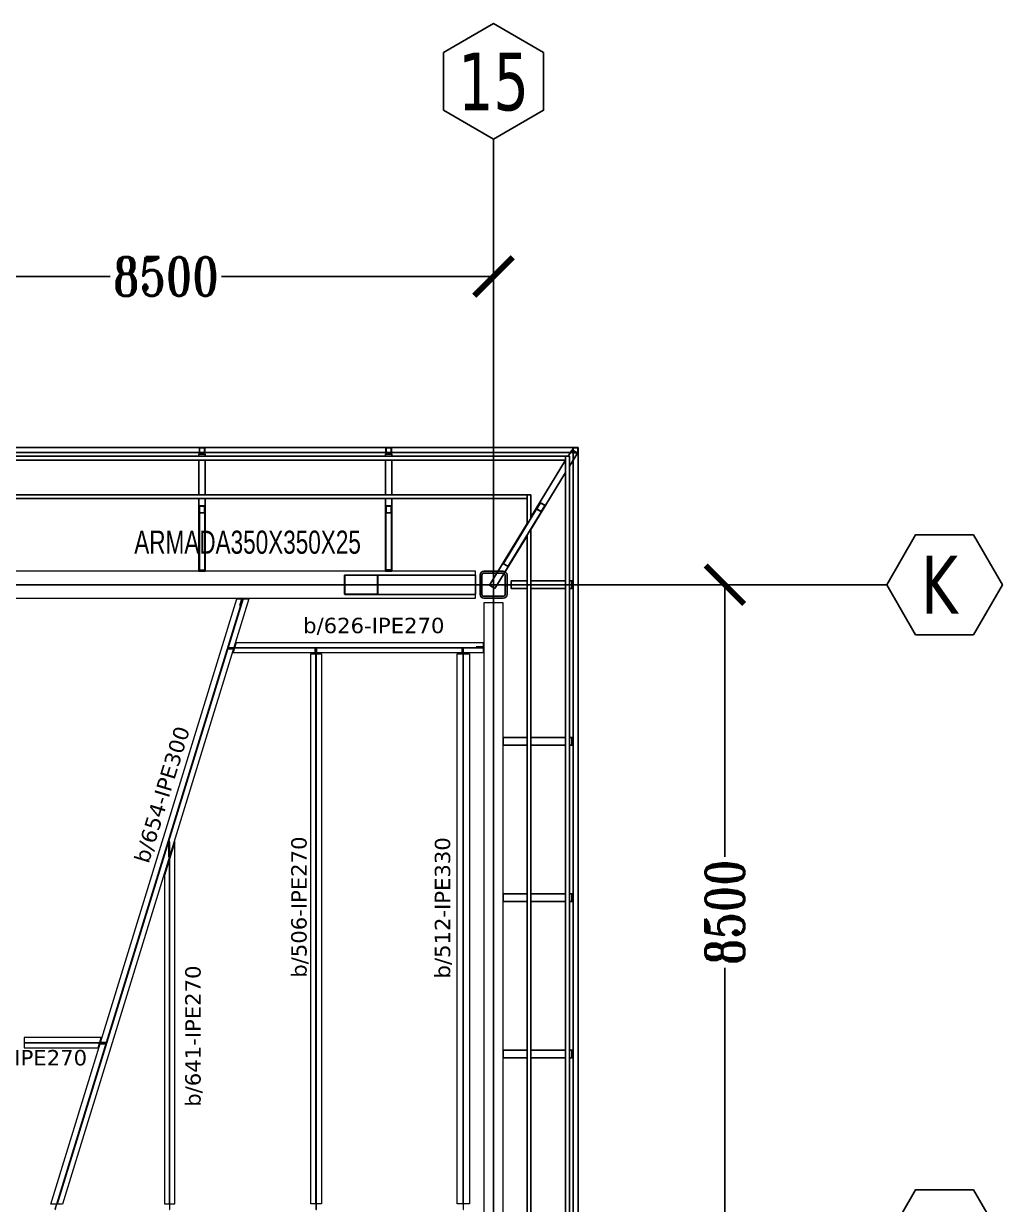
# Model space of a CAD drawing. Header units: millimetres. Extents: x -1874 to 79322, y -21218 to 33736.
# Drawn here: x 66630 to 79322, y 17460 to 32781 of the extents above; entities that cross this region are included whole.
import ezdxf
from ezdxf.enums import TextEntityAlignment as Align

# ---------------------------------------------------------------- set-up
doc = ezdxf.new("R2010")
doc.units = ezdxf.units.MM
doc.header["$LTSCALE"] = 0.9
for name, color, linetype, lineweight in [('0-1', 7, 'Continuous', 5), ('A_ALMA', 8, 'Continuous', 5), ('E_COLUMNAS-1', 254, 'Continuous', 25), ('E_COLUMNAS-2', 1, 'Continuous', 9), ('E_COLUMNAS-3', 1, 'Continuous', 35), ('E_COLUMNAS-4', 1, 'Continuous', 25), ('E_TEXTO', 3, 'Continuous', 9), ('E_VIGAS', 8, 'Continuous', 9), ('E_VIGAS-1', 5, 'Continuous', 25), ('E_VIGAS-2', 10, 'Continuous', 25), ('E_VIGAS-3', 5, 'Continuous', 25), ('HCB-VIGAS', 4, 'Continuous', 15), ('S-COLS-HDLN-1', 52, 'Continuous', 9), ('VIGAS_HCB', 4, 'Continuous', 15)]:
    doc.layers.add(name, color=color, linetype=linetype, lineweight=lineweight)
for name, color, linetype in [('COTAS', 8, 'Continuous'), ('HCB-EJES', 1, 'Continuous'), ('HCB-ROTULOS', 2, 'Continuous')]:
    doc.layers.add(name, color=color, linetype=linetype)
doc.styles.add('Arial Narrow', font='', dxfattribs={"width": 0.85, "height": 0.3})
doc.styles.add('ROMANT', font='romant.shx', dxfattribs={"width": 0.8})
doc.styles.add('VERDANA', font='verdana.ttf')
doc.styles.get('Arial Narrow').set_extended_font_data('Arial Narrow')
doc.dimstyles.new('1.125', dxfattribs={"dimscale": 0, "dimtxt": 500, "dimasz": 500, "dimexe": 4, "dimexo": 4, "dimgap": 15, "dimtad": 0, "dimdec": 0, "dimzin": 4, "dimdsep": 46, "dimtxsty": 'ROMANT', "dimblk": 'ARCHTICK', "dimcen": -10, "dimclrd": 256, "dimclrt": 3, "dimadec": 0, "dimazin": 0, "dimtfac": 1, "dimtdec": 0, "dimtix": 1, "dimtmove": 0, "dimatfit": 0, "dimldrblk": 'OBLIQUE', "dimfxl": 0.05, "dimtolj": 1, "dimtzin": 0, "dimarcsym": 0})
pattern_1 = [(45, (0, 0), (-0.3768879, 0.3768879), []), (45, (0, 0.571), (-0.3768879, 0.3768879), [])]

# ---------------------------------------------------------------- blocks, each defined once
blk = doc.blocks.new('EST_SFM_VIGA-METALICA-SECCION-C - EST_SFM_VIGA-METALICA-UPN160-1604346-_50_00m_N_E_-NIVEL-13 DOC')
at = {"layer": 'E_VIGAS-1'}
for p, q in [((30.11, 0.018), (-30.277, 0.018)), ((32.53, 0.018), (30.168, 0.018)), ((34.953, 0.018), (32.588, 0.018)), ((35.017, 0.018), (35.011, 0.018)), ((35.017, 0.018), (35.017, -0.047)), ((-30.272, -0.047), (30.104, -0.047)), ((30.105, -0.047), (30.172, -0.047)), ((30.173, -0.047), (32.524, -0.047)), ((32.525, -0.047), (32.592, -0.047)), ((32.593, -0.047), (34.947, -0.047)), ((34.949, -0.047), (35.015, -0.047))]:
    blk.add_line(p, q, dxfattribs=at)
blk = doc.blocks.new('EST_SFM_VIGA-METALICA-SECCION-C - EST_SFM_VIGA-METALICA-UPN100-1529792-_50_00m_N_E_-NIVEL-13 DOC')
at = {"layer": 'E_VIGAS-2'}
for p, q in [((-13.568, -0.018), (-13.568, 0.032)), ((-13.263, 0.032), (-13.567, 0.032)), ((13.831, 0.032), (-13.129, 0.032)), ((-13.568, -0.018), (-13.181, -0.018)), ((-13.047, -0.018), (13.749, -0.018))]:
    blk.add_line(p, q, dxfattribs=at)
blk = doc.blocks.new('EST_SFM_VIGA-METALICA-SECCION-C - EST_SFM_VIGA-METALICA-UPN100-1530878-_50_00m_N_E_-NIVEL-13 DOC')
at = {"layer": 'E_VIGAS-2'}
for p, q in [((-14.294, -0.032), (-14.294, 0.018)), ((14.54, 0.018), (-14.294, 0.018)), ((-14.294, -0.032), (14.54, -0.032))]:
    blk.add_line(p, q, dxfattribs=at)
blk = doc.blocks.new('EST_SFM_VIGA-METALICA-SECCION-C - EST_SFM_VIGA-METALICA-UPN160-1529890-_50_00m_N_E_-NIVEL-13 DOC')
at = {"layer": 'E_VIGAS-1'}
for p, q in [((14.442, 0.018), (-14.49, 0.018)), ((-14.49, -0.047), (-14.49, 0.016)), ((-14.49, -0.047), (-14.487, -0.047)), ((-14.485, -0.047), (14.437, -0.047))]:
    blk.add_line(p, q, dxfattribs=at)
blk = doc.blocks.new('EST_SFM_VIGA-METALICA-SECCION-C - EST_SFM_VIGA-METALICA-UPN100-1526554-_50_00m_N_E_-NIVEL-13 DOC')
at = {"layer": 'E_VIGAS-2'}
for p, q in [((34.942, 0.018), (-34.929, 0.018)), ((34.942, 0.018), (34.942, -0.032)), ((-34.929, -0.032), (34.942, -0.032))]:
    blk.add_line(p, q, dxfattribs=at)
blk = doc.blocks.new('EST_SFM_VIGA-METALICA-SECCION-C - EST_SFM_VIGA-METALICA-UPN100-1526616-_50_00m_N_E_-NIVEL-13 DOC')
at = {"layer": 'E_VIGAS-2'}
for p, q in [((34.044, 0.032), (-34.827, 0.032)), ((34.044, 0.032), (34.044, -0.018)), ((-34.827, -0.018), (34.044, -0.018))]:
    blk.add_line(p, q, dxfattribs=at)
blk = doc.blocks.new('EST_SCM_COLUMNA-METALICA-SECCION-CUADRADA - EST_SCM_COLUMNA-TUBULAR-CUADRADA_PTEØ_70x70 e_3mm-V2-_50_00m_N_E_-NIVEL-13 DOC')
at = {"layer": 'E_COLUMNAS-1'}
for p, q in [((-0.035, -0.029), (-0.035, 0.029)), ((-0.032, 0.029), (-0.032, -0.029)), ((-0.029, 0.035), (0.029, 0.035)), ((0.029, 0.032), (-0.029, 0.032)), ((0.032, -0.029), (0.032, 0.029)), ((0.035, 0.029), (0.035, -0.029)), ((-0.029, -0.032), (0.029, -0.032)), ((0.029, -0.035), (-0.029, -0.035))]:
    blk.add_line(p, q, dxfattribs=at)
for centre, radius, start, end in [((-0.029, 0.029), 0.006, 90, 180), ((-0.029, 0.029), 0.003, 90, 180), ((0.029, 0.029), 0.006, 0, 90), ((0.029, 0.029), 0.003, 0, 90), ((-0.029, -0.029), 0.006, 180, 270), ((-0.029, -0.029), 0.003, 180, 270), ((0.029, -0.029), 0.003, 270, 360), ((0.029, -0.029), 0.006, 270, 0)]:
    blk.add_arc(centre, radius, start, end, dxfattribs=at)
blk = doc.blocks.new('EST_SCM_COLUMNA-METALICA-SECCION-CUADRADA - EST_SCM_COLUMNA-TUBULAR-CUADRADA_PTEØ_70x70 e_3mm-V8-_50_00m_N_E_-NIVEL-13 DOC')
at = {"layer": 'E_COLUMNAS-2'}
h = blk.add_hatch(dxfattribs=at)
h.set_pattern_fill('FP_4', color=256, style=0, pattern_type=2)
h.set_pattern_definition([(315, (-7.522, 167.908), (0.15909903, 0.15909903), [])])
h.paths.add_polyline_path([(-0.029, 0.035), (-0.033, 0.033), (-0.035, 0.029), (-0.031, 0.031)])
h.paths.add_polyline_path([(0.029, 0.035), (0.031, 0.031), (0.035, 0.029), (0.033, 0.033)])
h.paths.add_polyline_path([(-0.029, 0.035), (-0.029, 0.032), (0.029, 0.032), (0.029, 0.035)])
h.paths.add_polyline_path([(-0.035, -0.029), (-0.033, -0.033), (-0.029, -0.035), (-0.031, -0.031)])
h.paths.add_polyline_path([(-0.032, 0.029), (-0.035, 0.029), (-0.035, -0.029), (-0.032, -0.029)])
h.paths.add_polyline_path([(0.035, -0.029), (0.031, -0.031), (0.029, -0.035), (0.033, -0.033)])
h.paths.add_polyline_path([(0.032, 0.029), (0.032, -0.029), (0.035, -0.029), (0.035, 0.029)])
h.paths.add_polyline_path([(-0.029, -0.032), (-0.029, -0.035), (0.029, -0.035), (0.029, -0.032)])
at = {"layer": 'E_COLUMNAS-1'}
for p, q in [((-0.035, -0.029), (-0.035, 0.029)), ((-0.032, 0.029), (-0.032, -0.029)), ((-0.029, 0.035), (0.029, 0.035)), ((0.029, 0.032), (-0.029, 0.032)), ((0.032, -0.029), (0.032, 0.029)), ((0.035, 0.029), (0.035, -0.029)), ((-0.029, -0.032), (0.029, -0.032)), ((0.029, -0.035), (-0.029, -0.035))]:
    blk.add_line(p, q, dxfattribs=at)
for centre, radius, start, end in [((-0.029, 0.029), 0.006, 90, 180), ((-0.029, 0.029), 0.006, 90, 170), ((-0.029, 0.029), 0.003, 90, 180), ((-0.029, 0.029), 0.003, 90, 150), ((0.029, 0.029), 0.006, 0, 90), ((0.029, 0.029), 0.006, 10, 90), ((0.029, 0.029), 0.003, 0, 90), ((0.029, 0.029), 0.003, 30, 90), ((-0.029, -0.029), 0.006, 180, 270), ((-0.029, -0.029), 0.003, 180, 270), ((0.029, -0.029), 0.003, 270, 360), ((0.029, -0.029), 0.006, 270, 0)]:
    blk.add_arc(centre, radius, start, end, dxfattribs=at)
blk = doc.blocks.new('EST_SCM_COLUMNA-METALICA-SECCION-CUADRADA - EST_SCM_COLUMNA-TUBULAR-CUADRADA_PTEØ_70x70 e_3mm-V9-_50_00m_N_E_-NIVEL-13 DOC')
at = {"layer": 'E_COLUMNAS-1'}
for p, q in [((-0.035, -0.029), (-0.035, 0.029)), ((-0.032, 0.029), (-0.032, -0.029)), ((-0.029, 0.035), (0.029, 0.035)), ((0.029, 0.032), (-0.029, 0.032)), ((0.032, -0.029), (0.032, 0.029)), ((0.035, 0.029), (0.035, -0.029)), ((-0.029, -0.032), (0.029, -0.032)), ((0.029, -0.035), (-0.029, -0.035))]:
    blk.add_line(p, q, dxfattribs=at)
for centre, radius, start, end in [((-0.029, 0.029), 0.006, 90, 180), ((-0.029, 0.029), 0.006, 90, 170), ((-0.029, 0.029), 0.003, 90, 180), ((-0.029, 0.029), 0.003, 90, 150), ((0.029, 0.029), 0.006, 0, 90), ((0.029, 0.029), 0.006, 10, 90), ((0.029, 0.029), 0.003, 0, 90), ((0.029, 0.029), 0.003, 30, 90), ((-0.029, -0.029), 0.006, 180, 270), ((-0.029, -0.029), 0.003, 180, 270), ((0.029, -0.029), 0.003, 270, 360), ((0.029, -0.029), 0.006, 270, 0)]:
    blk.add_arc(centre, radius, start, end, dxfattribs=at)
blk = doc.blocks.new('DCTIB_CNI_EST_MOD-1A-FAC_0001_rvt-1-_50_00m_N_E_-NIVEL-13 DOC')
at = {"layer": 'E_VIGAS'}
h = blk.add_hatch(dxfattribs=at)
h.set_pattern_fill('FP_2', color=256, style=0, pattern_type=2)
h.set_pattern_definition(pattern_1)
h.paths.add_polyline_path([(-9.974, 167.094), (-9.91, 167.094), (-9.91, 167.096), (-9.974, 167.096)])
h.paths.add_polyline_path([(-9.977, 167.098), (-9.976, 167.098), (-9.977, 167.18)])
h.paths.add_polyline_path([(-9.974, 167.182), (-9.91, 167.182), (-9.91, 167.184), (-9.974, 167.184)])
h = blk.add_hatch(dxfattribs=at)
h.set_pattern_fill('FP_2', color=256, style=0, pattern_type=2)
h.set_pattern_definition(pattern_1)
h.paths.add_polyline_path([(-5.547, 167.111), (-5.545, 167.113), (-5.6, 167.146), (-5.601, 167.145)])
h.paths.add_polyline_path([(-5.498, 167.191), (-5.497, 167.193), (-5.552, 167.226), (-5.553, 167.224), (-5.526, 167.208)])
at = {"layer": 'E_COLUMNAS-1'}
for centre, radius, start, end in [((-9.971, 167.879), 0.006, 190, 270), ((-9.971, 167.879), 0.006, 190, 270), ((-9.971, 167.879), 0.003, 210, 270), ((-9.971, 167.879), 0.003, 210, 270), ((-9.913, 167.879), 0.006, 270, 350), ((-9.913, 167.879), 0.006, 270, 350), ((-9.913, 167.879), 0.003, 270, 330), ((-9.913, 167.879), 0.003, 270, 330), ((-7.551, 167.879), 0.006, 190, 270), ((-7.551, 167.879), 0.006, 190, 270), ((-7.551, 167.879), 0.003, 210, 270), ((-7.551, 167.879), 0.003, 210, 270), ((-7.493, 167.879), 0.006, 270, 350), ((-7.493, 167.879), 0.006, 270, 350), ((-7.493, 167.879), 0.003, 270, 330), ((-7.493, 167.879), 0.003, 270, 330)]:
    blk.add_arc(centre, radius, start, end, dxfattribs=at)
at = {"layer": 'E_VIGAS-1'}
for p, q in [((-5.194, 167.83), (-5.143, 167.914)), ((-5.143, 167.914), (-5.134, 167.908)), ((-9.983, 167.859), (-9.955, 167.859)), ((-9.983, 167.858), (-9.983, 167.859)), ((-9.983, 167.858), (-9.901, 167.858)), ((-9.901, 167.858), (-9.983, 167.858)), ((-9.983, 167.83), (-9.983, 167.858)), ((-9.983, 167.33), (-9.983, 167.78)), ((-9.945, 167.876), (-9.945, 167.878)), ((-9.945, 167.864), (-9.945, 167.873)), ((-9.945, 167.859), (-9.945, 167.864)), ((-9.94, 167.878), (-9.94, 167.876)), ((-9.94, 167.873), (-9.94, 167.864)), ((-9.94, 167.864), (-9.94, 167.859)), ((-9.929, 167.859), (-9.901, 167.859)), ((-9.901, 167.859), (-9.901, 167.858)), ((-9.901, 167.83), (-9.901, 167.858)), ((-9.901, 167.33), (-9.901, 167.78)), ((-7.535, 167.859), (-7.563, 167.859)), ((-7.563, 167.859), (-7.535, 167.859)), ((-7.563, 167.858), (-7.563, 167.859)), ((-7.563, 167.858), (-7.481, 167.858)), ((-7.481, 167.858), (-7.563, 167.858)), ((-7.563, 167.83), (-7.563, 167.858)), ((-7.563, 167.33), (-7.563, 167.78)), ((-7.525, 167.876), (-7.525, 167.878)), ((-7.525, 167.864), (-7.525, 167.873)), ((-7.525, 167.859), (-7.525, 167.864)), ((-7.52, 167.878), (-7.52, 167.876)), ((-7.52, 167.873), (-7.52, 167.864)), ((-7.52, 167.864), (-7.52, 167.859)), ((-7.509, 167.859), (-7.481, 167.859)), ((-7.481, 167.859), (-7.509, 167.859)), ((-7.481, 167.859), (-7.481, 167.858)), ((-7.481, 167.83), (-7.481, 167.858)), ((-7.481, 167.33), (-7.481, 167.78)), ((-5.677, 167.038), (-5.227, 167.777)), ((-5.177, 167.701), (-5.073, 167.871)), ((-5.131, 167.906), (-5.081, 167.876)), ((-5.076, 167.873), (-5.073, 167.871)), ((-5.677, 166.88), (-5.227, 167.619)), ((-9.983, 166.337), (-9.983, 167.28)), ((-9.977, 167.18), (-9.977, 167.098)), ((-9.976, 167.18), (-9.976, 167.172)), ((-9.976, 167.098), (-9.976, 167.18)), ((-9.91, 167.184), (-9.974, 167.184)), ((-9.974, 167.182), (-9.91, 167.182)), ((-9.909, 167.172), (-9.909, 167.18)), ((-9.909, 167.18), (-9.909, 167.098)), ((-9.907, 167.098), (-9.907, 167.18)), ((-9.901, 166.337), (-9.901, 167.28)), ((-7.563, 166.337), (-7.563, 167.28)), ((-7.557, 167.18), (-7.557, 167.098)), ((-7.556, 167.18), (-7.556, 167.172)), ((-7.556, 167.098), (-7.556, 167.18)), ((-7.49, 167.184), (-7.554, 167.184)), ((-7.554, 167.182), (-7.49, 167.182)), ((-7.489, 167.172), (-7.489, 167.18)), ((-7.489, 167.18), (-7.489, 167.098)), ((-7.487, 167.098), (-7.487, 167.18)), ((-7.481, 166.337), (-7.481, 167.28)), ((-5.602, 167.15), (-6.034, 166.44)), ((-5.556, 167.224), (-5.602, 167.15)), ((-5.6, 167.149), (-5.602, 167.146)), ((-5.6, 167.149), (-5.555, 167.223)), ((-5.555, 167.223), (-5.56, 167.216)), ((-5.553, 167.224), (-5.498, 167.191)), ((-5.497, 167.193), (-5.552, 167.226)), ((-5.498, 167.188), (-5.543, 167.114)), ((-5.542, 167.113), (-5.497, 167.188)), ((-5.502, 167.181), (-5.498, 167.188)), ((-9.977, 167.098), (-9.977, 166.357)), ((-9.976, 167.098), (-9.976, 167.094)), ((-9.91, 167.096), (-9.974, 167.096)), ((-9.974, 167.094), (-9.91, 167.094)), ((-9.909, 167.094), (-9.909, 167.098)), ((-9.907, 166.357), (-9.907, 167.098)), ((-7.557, 167.098), (-7.557, 166.361)), ((-7.556, 167.098), (-7.556, 167.094)), ((-7.49, 167.096), (-7.554, 167.096)), ((-7.554, 167.094), (-7.49, 167.094)), ((-7.489, 167.094), (-7.489, 167.098)), ((-7.487, 166.361), (-7.487, 167.098)), ((-5.974, 166.404), (-5.542, 167.113)), ((-5.601, 167.145), (-5.547, 167.111)), ((-5.545, 167.113), (-5.6, 167.146)), ((-5.545, 167.111), (-5.543, 167.114)), ((-6.215, 166.155), (-5.727, 166.956)), ((-6.145, 166.112), (-5.727, 166.798)), ((-6.033, 166.435), (-5.979, 166.402)), ((-9.901, 166.337), (-9.983, 166.337)), ((-9.974, 166.353), (-9.91, 166.353)), ((-7.481, 166.337), (-7.563, 166.337)), ((-7.535, 166.337), (-7.563, 166.337)), ((-7.554, 166.357), (-7.49, 166.357)), ((-7.525, 166.337), (-7.519, 166.337)), ((-7.525, 166.337), (-7.525, 166.337)), ((-7.52, 166.337), (-7.52, 166.337)), ((-7.481, 166.337), (-7.509, 166.337)), ((-6.145, 166.112), (-6.215, 166.155)), ((-5.934, 166.112), (-5.934, 166.212)), ((-5.727, 166.212), (-5.934, 166.212)), ((-5.727, 166.112), (-5.934, 166.112)), ((-5.227, 166.212), (-5.677, 166.212)), ((-5.227, 166.112), (-5.677, 166.112)), ((-5.149, 166.212), (-5.177, 166.212)), ((-5.149, 166.112), (-5.177, 166.112)), ((-5.149, 166.212), (-5.149, 166.112)), ((-5.149, 166.112), (-5.149, 166.212)), ((-5.149, 166.212), (-5.148, 166.212)), ((-5.148, 166.112), (-5.149, 166.112)), ((-5.148, 166.212), (-5.148, 166.175)), ((-5.129, 166.212), (-5.148, 166.212)), ((-5.148, 166.165), (-5.143, 166.165)), ((-5.143, 166.165), (-5.148, 166.165)), ((-5.148, 166.165), (-5.143, 166.165)), ((-5.143, 166.16), (-5.148, 166.16)), ((-5.143, 166.16), (-5.148, 166.16)), ((-5.148, 166.16), (-5.143, 166.16)), ((-5.148, 166.15), (-5.148, 166.112)), ((-5.148, 166.112), (-5.129, 166.112)), ((-5.143, 166.165), (-5.129, 166.165)), ((-5.129, 166.16), (-5.143, 166.16)), ((-6.037, 164.082), (-6.037, 164.182)), ((-5.727, 164.182), (-6.037, 164.182)), ((-5.227, 164.182), (-5.677, 164.182)), ((-5.149, 164.182), (-5.177, 164.182)), ((-5.149, 164.182), (-5.149, 164.082)), ((-5.149, 164.082), (-5.149, 164.182)), ((-5.149, 164.182), (-5.148, 164.182)), ((-5.148, 164.182), (-5.148, 164.145)), ((-5.129, 164.182), (-5.148, 164.182)), ((-5.148, 164.135), (-5.143, 164.135)), ((-5.143, 164.135), (-5.148, 164.135)), ((-5.148, 164.135), (-5.143, 164.135)), ((-5.143, 164.13), (-5.148, 164.13)), ((-5.143, 164.13), (-5.148, 164.13)), ((-5.148, 164.13), (-5.143, 164.13)), ((-5.148, 164.12), (-5.148, 164.082)), ((-5.143, 164.135), (-5.129, 164.135)), ((-5.129, 164.13), (-5.143, 164.13)), ((-5.727, 164.082), (-6.037, 164.082)), ((-5.227, 164.082), (-5.677, 164.082)), ((-5.149, 164.082), (-5.177, 164.082)), ((-5.148, 164.082), (-5.149, 164.082)), ((-5.148, 164.082), (-5.129, 164.082)), ((-6.037, 162.052), (-6.037, 162.152)), ((-5.727, 162.152), (-6.037, 162.152)), ((-5.227, 162.152), (-5.677, 162.152)), ((-5.149, 162.152), (-5.177, 162.152)), ((-5.149, 162.152), (-5.149, 162.052)), ((-5.149, 162.052), (-5.149, 162.152)), ((-5.149, 162.152), (-5.148, 162.152)), ((-5.148, 162.152), (-5.148, 162.115)), ((-5.129, 162.152), (-5.148, 162.152)), ((-5.148, 162.105), (-5.143, 162.105)), ((-5.143, 162.105), (-5.148, 162.105)), ((-5.148, 162.105), (-5.143, 162.105)), ((-5.143, 162.1), (-5.148, 162.1)), ((-5.143, 162.1), (-5.148, 162.1)), ((-5.148, 162.1), (-5.143, 162.1)), ((-5.143, 162.105), (-5.129, 162.105)), ((-5.129, 162.1), (-5.143, 162.1)), ((-5.727, 162.052), (-6.037, 162.052)), ((-5.227, 162.052), (-5.677, 162.052)), ((-5.149, 162.052), (-5.177, 162.052)), ((-5.148, 162.052), (-5.149, 162.052)), ((-5.148, 162.09), (-5.148, 162.052)), ((-5.148, 162.052), (-5.129, 162.052)), ((-6.037, 160.023), (-6.037, 160.123)), ((-5.727, 160.123), (-6.037, 160.123)), ((-5.227, 160.123), (-5.677, 160.123)), ((-5.149, 160.123), (-5.177, 160.123)), ((-5.149, 160.123), (-5.149, 160.023)), ((-5.149, 160.023), (-5.149, 160.123)), ((-5.149, 160.123), (-5.148, 160.123)), ((-5.148, 160.123), (-5.148, 160.085)), ((-5.129, 160.123), (-5.148, 160.123)), ((-5.727, 160.023), (-6.037, 160.023)), ((-5.227, 160.023), (-5.677, 160.023)), ((-5.149, 160.023), (-5.177, 160.023)), ((-5.148, 160.023), (-5.149, 160.023)), ((-5.148, 160.075), (-5.143, 160.075)), ((-5.143, 160.075), (-5.148, 160.075)), ((-5.148, 160.075), (-5.143, 160.075)), ((-5.143, 160.07), (-5.148, 160.07)), ((-5.143, 160.07), (-5.148, 160.07)), ((-5.148, 160.07), (-5.143, 160.07)), ((-5.148, 160.06), (-5.148, 160.023)), ((-5.148, 160.023), (-5.129, 160.023)), ((-5.143, 160.075), (-5.129, 160.075)), ((-5.129, 160.07), (-5.143, 160.07))]:
    blk.add_line(p, q, dxfattribs=at)
at = {"layer": 'E_VIGAS-1', "flags": 128}
for points in [[(-9.974, 167.184), (-9.975, 167.184), (-9.975, 167.184), (-9.976, 167.183), (-9.976, 167.183), (-9.977, 167.182), (-9.977, 167.181), (-9.977, 167.18)], [(-9.976, 167.18), (-9.976, 167.181), (-9.975, 167.181), (-9.975, 167.182), (-9.975, 167.182), (-9.975, 167.182), (-9.974, 167.182), (-9.974, 167.182)], [(-9.907, 167.18), (-9.907, 167.181), (-9.907, 167.182), (-9.908, 167.183), (-9.908, 167.183), (-9.909, 167.184), (-9.909, 167.184), (-9.91, 167.184)], [(-9.91, 167.182), (-9.91, 167.182), (-9.909, 167.182), (-9.909, 167.182), (-9.909, 167.182), (-9.909, 167.181), (-9.909, 167.181), (-9.909, 167.18)], [(-7.554, 167.184), (-7.555, 167.184), (-7.555, 167.184), (-7.556, 167.183), (-7.556, 167.183), (-7.557, 167.182), (-7.557, 167.181), (-7.557, 167.18)], [(-7.556, 167.18), (-7.556, 167.181), (-7.555, 167.181), (-7.555, 167.182), (-7.555, 167.182), (-7.555, 167.182), (-7.554, 167.182), (-7.554, 167.182)], [(-7.487, 167.18), (-7.487, 167.181), (-7.487, 167.182), (-7.488, 167.183), (-7.488, 167.183), (-7.489, 167.184), (-7.489, 167.184), (-7.49, 167.184)], [(-7.49, 167.182), (-7.49, 167.182), (-7.489, 167.182), (-7.489, 167.182), (-7.489, 167.182), (-7.489, 167.181), (-7.489, 167.181), (-7.489, 167.18)], [(-5.602, 167.15), (-5.602, 167.149), (-5.602, 167.148), (-5.602, 167.147), (-5.602, 167.146), (-5.602, 167.146), (-5.602, 167.145), (-5.601, 167.145)], [(-5.6, 167.146), (-5.6, 167.147), (-5.601, 167.147), (-5.601, 167.147), (-5.601, 167.148), (-5.601, 167.148), (-5.601, 167.149), (-5.6, 167.149)], [(-5.552, 167.226), (-5.552, 167.226), (-5.553, 167.226), (-5.554, 167.226), (-5.555, 167.226), (-5.555, 167.225), (-5.556, 167.225), (-5.556, 167.224)], [(-5.555, 167.223), (-5.555, 167.224), (-5.555, 167.224), (-5.554, 167.224), (-5.554, 167.224), (-5.554, 167.224), (-5.553, 167.224), (-5.553, 167.224), (-5.553, 167.224)], [(-5.498, 167.191), (-5.498, 167.191), (-5.498, 167.19), (-5.498, 167.19), (-5.498, 167.19), (-5.498, 167.189), (-5.498, 167.189), (-5.498, 167.188)], [(-5.497, 167.188), (-5.496, 167.188), (-5.496, 167.189), (-5.496, 167.19), (-5.496, 167.191), (-5.496, 167.192), (-5.497, 167.192), (-5.497, 167.193)], [(-9.977, 167.098), (-9.977, 167.097), (-9.977, 167.096), (-9.976, 167.095), (-9.976, 167.095), (-9.975, 167.094), (-9.975, 167.094), (-9.974, 167.094)], [(-9.974, 167.096), (-9.974, 167.096), (-9.975, 167.096), (-9.975, 167.096), (-9.975, 167.096), (-9.975, 167.097), (-9.976, 167.097), (-9.976, 167.098)], [(-9.91, 167.094), (-9.909, 167.094), (-9.909, 167.094), (-9.908, 167.095), (-9.908, 167.095), (-9.907, 167.096), (-9.907, 167.097), (-9.907, 167.098)], [(-9.909, 167.098), (-9.909, 167.097), (-9.909, 167.097), (-9.909, 167.096), (-9.909, 167.096), (-9.909, 167.096), (-9.91, 167.096), (-9.91, 167.096)], [(-7.557, 167.098), (-7.557, 167.097), (-7.557, 167.096), (-7.556, 167.095), (-7.556, 167.095), (-7.555, 167.094), (-7.555, 167.094), (-7.554, 167.094)], [(-7.554, 167.096), (-7.554, 167.096), (-7.555, 167.096), (-7.555, 167.096), (-7.555, 167.096), (-7.555, 167.097), (-7.556, 167.097), (-7.556, 167.098)], [(-7.49, 167.094), (-7.489, 167.094), (-7.489, 167.094), (-7.488, 167.095), (-7.488, 167.095), (-7.487, 167.096), (-7.487, 167.097), (-7.487, 167.098)], [(-7.489, 167.098), (-7.489, 167.097), (-7.489, 167.097), (-7.489, 167.096), (-7.489, 167.096), (-7.489, 167.096), (-7.49, 167.096), (-7.49, 167.096)], [(-5.547, 167.111), (-5.546, 167.111), (-5.545, 167.111), (-5.544, 167.111), (-5.544, 167.112), (-5.543, 167.112), (-5.542, 167.113), (-5.542, 167.113)], [(-5.543, 167.114), (-5.543, 167.114), (-5.544, 167.113), (-5.544, 167.113), (-5.544, 167.113), (-5.545, 167.113), (-5.545, 167.113), (-5.545, 167.113)], [(-6.034, 166.44), (-6.034, 166.44), (-6.034, 166.439), (-6.034, 166.438), (-6.034, 166.437), (-6.034, 166.436), (-6.034, 166.436), (-6.033, 166.435)], [(-5.979, 166.402), (-5.978, 166.402), (-5.977, 166.402), (-5.977, 166.402), (-5.976, 166.402), (-5.975, 166.403), (-5.974, 166.403), (-5.974, 166.404)], [(-9.977, 166.357), (-9.977, 166.356), (-9.977, 166.355), (-9.976, 166.355), (-9.976, 166.354), (-9.975, 166.354), (-9.975, 166.353), (-9.974, 166.353)], [(-9.91, 166.353), (-9.909, 166.353), (-9.909, 166.354), (-9.908, 166.354), (-9.908, 166.355), (-9.907, 166.355), (-9.907, 166.356), (-9.907, 166.357)], [(-7.557, 166.361), (-7.557, 166.36), (-7.557, 166.359), (-7.556, 166.359), (-7.556, 166.358), (-7.555, 166.358), (-7.555, 166.357), (-7.554, 166.357)], [(-7.49, 166.357), (-7.489, 166.357), (-7.489, 166.358), (-7.488, 166.358), (-7.488, 166.359), (-7.487, 166.359), (-7.487, 166.36), (-7.487, 166.361)]]:
    blk.add_lwpolyline(points, dxfattribs=at)
at = {"layer": 'E_VIGAS-1'}
for centre, start_param, end_param in [((-7.535, 166.337), 4.712389, 6.283185), ((-7.535, 166.337), 0.785398, 1.308997), ((-7.535, 166.337), 0, 0.523599), ((-7.509, 166.337), 3.141593, 4.712389), ((-7.509, 166.337), 2.617994, 3.141593), ((-7.509, 166.337), 1.832596, 2.356194)]:
    blk.add_ellipse(centre, major_axis=(0.0107, 0), ratio=0.003149, start_param=start_param, end_param=end_param, dxfattribs=at)
for points, knots in [([(-9.945, 167.864), (-9.945, 167.863), (-9.945, 167.862), (-9.947, 167.86), (-9.948, 167.86), (-9.95, 167.859), (-9.951, 167.859), (-9.952, 167.859), (-9.954, 167.859), (-9.955, 167.859)], [0, 0, 0, 0, 0.285714, 0.428571, 0.571429, 0.678571, 0.732143, 0.785714, 1, 1, 1, 1]), ([(-9.955, 167.859), (-9.954, 167.859), (-9.953, 167.859), (-9.95, 167.859), (-9.948, 167.86), (-9.946, 167.86), (-9.945, 167.862), (-9.945, 167.863), (-9.945, 167.864)], [0, 0, 0, 0, 0.142857, 0.285714, 0.428571, 0.571429, 0.785714, 1, 1, 1, 1]), ([(-9.94, 167.864), (-9.94, 167.863), (-9.939, 167.862), (-9.938, 167.86), (-9.936, 167.86), (-9.935, 167.859), (-9.934, 167.859), (-9.932, 167.859), (-9.93, 167.859), (-9.929, 167.859)], [0, 0, 0, 0, 0.285714, 0.428571, 0.571429, 0.678571, 0.732143, 0.785714, 1, 1, 1, 1]), ([(-9.929, 167.859), (-9.93, 167.859), (-9.931, 167.859), (-9.934, 167.859), (-9.936, 167.86), (-9.938, 167.86), (-9.939, 167.862), (-9.94, 167.863), (-9.94, 167.864)], [0, 0, 0, 0, 0.142857, 0.285714, 0.428571, 0.571429, 0.785714, 1, 1, 1, 1]), ([(-7.525, 167.864), (-7.525, 167.863), (-7.525, 167.862), (-7.527, 167.86), (-7.528, 167.86), (-7.53, 167.859), (-7.531, 167.859), (-7.532, 167.859), (-7.534, 167.859), (-7.535, 167.859)], [0, 0, 0, 0, 0.285714, 0.428571, 0.571429, 0.678571, 0.732143, 0.785714, 1, 1, 1, 1]), ([(-7.535, 167.859), (-7.534, 167.859), (-7.533, 167.859), (-7.53, 167.859), (-7.528, 167.859), (-7.526, 167.86), (-7.525, 167.862), (-7.525, 167.863), (-7.525, 167.864)], [0, 0, 0, 0, 0.142857, 0.285714, 0.428571, 0.571429, 0.785714, 1, 1, 1, 1]), ([(-7.52, 167.864), (-7.52, 167.863), (-7.519, 167.861), (-7.518, 167.86), (-7.516, 167.86), (-7.515, 167.859), (-7.514, 167.859), (-7.512, 167.859), (-7.51, 167.859), (-7.509, 167.859)], [0, 0, 0, 0, 0.285714, 0.428571, 0.571429, 0.678571, 0.732143, 0.785714, 1, 1, 1, 1]), ([(-7.509, 167.859), (-7.51, 167.859), (-7.511, 167.859), (-7.514, 167.859), (-7.516, 167.86), (-7.518, 167.86), (-7.519, 167.862), (-7.52, 167.863), (-7.52, 167.864)], [0, 0, 0, 0, 0.142857, 0.285714, 0.428571, 0.571429, 0.785714, 1, 1, 1, 1]), ([(-5.148, 166.175), (-5.148, 166.174), (-5.148, 166.173), (-5.147, 166.17), (-5.147, 166.169), (-5.146, 166.167), (-5.145, 166.165), (-5.143, 166.165), (-5.143, 166.165)], [0, 0, 0, 0, 0.142857, 0.285714, 0.428571, 0.571429, 0.785714, 1, 1, 1, 1]), ([(-5.143, 166.16), (-5.143, 166.16), (-5.144, 166.159), (-5.145, 166.159), (-5.146, 166.158), (-5.147, 166.156), (-5.147, 166.155), (-5.147, 166.154), (-5.148, 166.152), (-5.148, 166.151), (-5.148, 166.15)], [0, 0, 0, 0, 0.142857, 0.285714, 0.428571, 0.571429, 0.678571, 0.732143, 0.785714, 1, 1, 1, 1]), ([(-5.148, 164.145), (-5.148, 164.144), (-5.148, 164.143), (-5.147, 164.14), (-5.147, 164.139), (-5.146, 164.137), (-5.145, 164.136), (-5.143, 164.135), (-5.143, 164.135)], [0, 0, 0, 0, 0.142857, 0.285714, 0.428571, 0.571429, 0.785714, 1, 1, 1, 1]), ([(-5.143, 164.13), (-5.143, 164.13), (-5.144, 164.13), (-5.145, 164.129), (-5.146, 164.128), (-5.147, 164.126), (-5.147, 164.125), (-5.147, 164.124), (-5.148, 164.122), (-5.148, 164.121), (-5.148, 164.12)], [0, 0, 0, 0, 0.142857, 0.285714, 0.428571, 0.571429, 0.678571, 0.732143, 0.785714, 1, 1, 1, 1]), ([(-5.148, 162.115), (-5.148, 162.114), (-5.148, 162.113), (-5.147, 162.111), (-5.147, 162.109), (-5.146, 162.107), (-5.145, 162.106), (-5.143, 162.105), (-5.143, 162.105)], [0, 0, 0, 0, 0.142857, 0.285714, 0.428571, 0.571429, 0.785714, 1, 1, 1, 1]), ([(-5.143, 162.1), (-5.143, 162.1), (-5.144, 162.1), (-5.145, 162.099), (-5.146, 162.098), (-5.147, 162.096), (-5.147, 162.095), (-5.147, 162.094), (-5.148, 162.093), (-5.148, 162.091), (-5.148, 162.09)], [0, 0, 0, 0, 0.142857, 0.285714, 0.428571, 0.571429, 0.678571, 0.732143, 0.785714, 1, 1, 1, 1]), ([(-5.148, 160.085), (-5.148, 160.084), (-5.148, 160.083), (-5.147, 160.081), (-5.147, 160.079), (-5.146, 160.077), (-5.145, 160.076), (-5.143, 160.075), (-5.143, 160.075)], [0, 0, 0, 0, 0.142857, 0.285714, 0.428571, 0.571429, 0.785714, 1, 1, 1, 1]), ([(-5.143, 160.07), (-5.143, 160.07), (-5.144, 160.07), (-5.145, 160.069), (-5.146, 160.068), (-5.147, 160.067), (-5.147, 160.065), (-5.147, 160.064), (-5.148, 160.063), (-5.148, 160.061), (-5.148, 160.06)], [0, 0, 0, 0, 0.142857, 0.285714, 0.428571, 0.571429, 0.678571, 0.732143, 0.785714, 1, 1, 1, 1])]:
    blk.add_open_spline(points, degree=3, knots=knots, dxfattribs=at)
at = {"layer": 'E_COLUMNAS-1', "rotation": 180}
for name, p in [('EST_SCM_COLUMNA-METALICA-SECCION-CUADRADA - EST_SCM_COLUMNA-TUBULAR-CUADRADA_PTEØ_70x70 e_3mm-V9-_50_00m_N_E_-NIVEL-13 DOC', (-9.942, 167.908)), ('EST_SCM_COLUMNA-METALICA-SECCION-CUADRADA - EST_SCM_COLUMNA-TUBULAR-CUADRADA_PTEØ_70x70 e_3mm-V8-_50_00m_N_E_-NIVEL-13 DOC', (-7.522, 167.908)), ('EST_SCM_COLUMNA-METALICA-SECCION-CUADRADA - EST_SCM_COLUMNA-TUBULAR-CUADRADA_PTEØ_70x70 e_3mm-V2-_50_00m_N_E_-NIVEL-13 DOC', (-5.099, 167.908))]:
    blk.add_blockref(name, p, dxfattribs=at)
at = {"layer": 'E_VIGAS-1'}
for name, p in [('EST_SFM_VIGA-METALICA-SECCION-C - EST_SFM_VIGA-METALICA-UPN160-1604346-_50_00m_N_E_-NIVEL-13 DOC', (-40.081, 167.925)), ('EST_SFM_VIGA-METALICA-SECCION-C - EST_SFM_VIGA-METALICA-UPN100-1526554-_50_00m_N_E_-NIVEL-13 DOC', (-40.169, 167.812)), ('EST_SFM_VIGA-METALICA-SECCION-C - EST_SFM_VIGA-METALICA-UPN100-1526616-_50_00m_N_E_-NIVEL-13 DOC', (-39.77, 167.298))]:
    blk.add_blockref(name, p, dxfattribs=at)
for name, p, rotation in [('EST_SFM_VIGA-METALICA-SECCION-C - EST_SFM_VIGA-METALICA-UPN100-1530878-_50_00m_N_E_-NIVEL-13 DOC', (-5.195, 153.535), 270), ('EST_SFM_VIGA-METALICA-SECCION-C - EST_SFM_VIGA-METALICA-UPN160-1529890-_50_00m_N_E_-NIVEL-13 DOC', (-5.082, 153.388), 269.9999999999999), ('EST_SFM_VIGA-METALICA-SECCION-C - EST_SFM_VIGA-METALICA-UPN100-1529792-_50_00m_N_E_-NIVEL-13 DOC', (-5.709, 153.763), 270.0000000000001)]:
    blk.add_blockref(name, p, dxfattribs=dict(at, rotation=rotation))
blk = doc.blocks.new('EST_SCM_COLUMNA-METALICA-SECCION-CUADRADA - EST_SCM_COLUMNA-TUBULAR-CUADRADA_ARMADA_350X350X25-2301502-_50_00m_N_E_-NIVEL-13 DOC')
at = {"layer": 'S-COLS-HDLN-1'}
h = blk.add_hatch(dxfattribs=at)
h.set_pattern_fill('FP_16', color=256, style=0, pattern_type=2)
h.set_pattern_definition([(135, (6.162, -166.162), (-0.15909903, -0.15909903), [])])
h.paths.add_polyline_path([(0.125, -0.175), (0.144, -0.171), (0.16, -0.16), (0.171, -0.144), (0.175, -0.125), (0.175, 0.125), (0.171, 0.144), (0.16, 0.16), (0.144, 0.171), (0.125, 0.175), (-0.125, 0.175), (-0.144, 0.171), (-0.16, 0.16), (-0.171, 0.144), (-0.175, 0.12), (-0.175, -0.125), (-0.171, -0.144), (-0.16, -0.16), (-0.144, -0.171), (-0.125, -0.175), (-0.1, -0.175)])
h.paths.add_polyline_path([(-0.1, -0.15), (-0.125, -0.15), (-0.138, -0.147), (-0.147, -0.138), (-0.15, -0.125), (-0.15, 0.125), (-0.147, 0.137), (-0.138, 0.147), (-0.125, 0.15), (0.125, 0.15), (0.137, 0.147), (0.147, 0.137), (0.15, 0.12), (0.15, -0.125), (0.145, -0.139), (0.137, -0.147), (0.125, -0.15)])
at = {"layer": 'E_COLUMNAS-4'}
for p, q in [((-0.125, 0.175), (0.125, 0.175)), ((-0.175, -0.125), (-0.175, 0.125)), ((-0.15, 0.125), (-0.15, -0.125)), ((0.125, 0.15), (-0.125, 0.15)), ((0.15, -0.125), (0.15, 0.125)), ((0.175, 0.125), (0.175, -0.125)), ((-0.125, -0.15), (0.125, -0.15)), ((0.125, -0.175), (-0.125, -0.175))]:
    blk.add_line(p, q, dxfattribs=at)
for centre, radius, start, end in [((-0.125, 0.125), 0.05, 90, 180), ((0.125, 0.125), 0.05, 0, 90), ((-0.125, 0.125), 0.025, 90, 180), ((0.125, 0.125), 0.025, 360, 90), ((-0.125, -0.125), 0.05, 180, 270), ((-0.125, -0.125), 0.025, 180, 270), ((0.125, -0.125), 0.025, 270, 360), ((0.125, -0.125), 0.05, 270, 0)]:
    blk.add_arc(centre, radius, start, end, dxfattribs=at)
blk = doc.blocks.new('_ArchTick')
at = {"color": 0, "linetype": 'ByBlock', "const_width": 0.15}
blk.add_lwpolyline([(-0.5, -0.5), (0.5, 0.5)], dxfattribs=at)
blk = doc.blocks.new('*D35')
at = {"layer": 'COTAS', "color": 0, "lineweight": -2, "transparency": 16777216}
for p, q in [((77818, 25500), (75720, 25500)), ((77818, 17000), (75720, 17000))]:
    blk.add_line(p, q, dxfattribs=at)
at = {"layer": 'COTAS', "lineweight": -2, "transparency": 16777216}
for p, q in [((75724, 25500), (75724, 21970)), ((75724, 17000), (75724, 20530))]:
    blk.add_line(p, q, dxfattribs=at)
at = {"layer": 'Defpoints', "color": 0, "transparency": 16777216}
for p in [(75724, 25500), (77822, 25500), (77822, 17000)]:
    blk.add_point(p, dxfattribs=at)
at = {"layer": 'COTAS', "lineweight": -2, "transparency": 16777216, "xscale": 500, "yscale": 500, "zscale": 500}
for p, rotation in [((75724, 25500), 90), ((75724, 17000), 270)]:
    blk.add_blockref('_ArchTick', p, dxfattribs=dict(at, rotation=rotation))
at = {"layer": 'COTAS', "color": 3, "transparency": 16777216, "insert": (75724, 21250), "char_height": 500, "attachment_point": 5, "rotation": 90, "style": 'ROMANT'}
blk.add_mtext('\\A1;8500', dxfattribs=at)
blk = doc.blocks.new('_Oblique')
at = {"color": 0, "linetype": 'ByBlock', "lineweight": -2}
blk.add_line((-0.5, -0.5), (0.5, 0.5), dxfattribs=at)
blk = doc.blocks.new('*D49')
at = {"layer": 'COTAS', "color": 0, "lineweight": -2, "transparency": 16777216}
for p, q in [((64224, 31277), (64224, 29496)), ((72724, 31277), (72724, 29496))]:
    blk.add_line(p, q, dxfattribs=at)
at = {"layer": 'COTAS', "lineweight": -2, "transparency": 16777216}
for p, q in [((64224, 29500), (67754, 29500)), ((72724, 29500), (69194, 29500))]:
    blk.add_line(p, q, dxfattribs=at)
at = {"layer": 'Defpoints', "color": 0, "transparency": 16777216}
for p in [(64224, 31281), (72724, 31281), (72724, 29500)]:
    blk.add_point(p, dxfattribs=at)
at = {"layer": 'COTAS', "lineweight": -2, "transparency": 16777216, "xscale": 500, "yscale": 500, "zscale": 500, "rotation": 180}
blk.add_blockref('_ArchTick', (64224, 29500), dxfattribs=at)
at = {"layer": 'COTAS', "lineweight": -2, "transparency": 16777216, "xscale": 500, "yscale": 500, "zscale": 500}
blk.add_blockref('_ArchTick', (72724, 29500), dxfattribs=at)
at = {"layer": 'COTAS', "color": 3, "transparency": 16777216, "insert": (68474, 29500), "char_height": 500, "attachment_point": 5, "style": 'ROMANT'}
blk.add_mtext('\\A1;8500', dxfattribs=at)

msp = doc.modelspace()

# ---------------------------------------------------------------- hatches: boundary and pattern name
at = {"layer": 'E_VIGAS'}
h = msp.add_hatch(dxfattribs=at)
h.set_pattern_fill('FP_2', color=256, scale=1000, style=0, pattern_type=2)
h.set_pattern_definition([(45, (78885.9, -140662.4), (-376.8879, 376.8879), []), (45, (78885.9, -140091.4), (-376.8879, 376.8879), [])])
h.paths.add_polyline_path([(71151.4, 25375), (71216.2, 25375), (71216.2, 25377), (70798.5, 25377), (70798.5, 25375)])
h.paths.add_polyline_path([(70795, 25379), (70795, 25621), (70791.5, 25619.7), (70791.5, 25379)])
h.paths.add_polyline_path([(71223.1, 25379), (71223.1, 25621), (71219.7, 25619.7), (71219.7, 25379)])
h.paths.add_polyline_path([(71151.4, 25623), (71216.2, 25623), (71216.2, 25625), (70798.5, 25625), (70798.5, 25623)])

# ---------------------------------------------------------------- linework, layer by layer
at = {"layer": 'A_ALMA'}
for p, q in [((69468.1, 25315.5), (67055.5, 17464.8)), ((69475.5, 25315.5), (67062.9, 17464.8)), ((69368.8, 24686), (72589.8, 24686)), ((69368.8, 24679.4), (72589.8, 24679.4)), ((70420.7, 17465.2), (70420.7, 24604.8)), ((70427.3, 17465.2), (70427.3, 24604.8)), ((72327.9, 17465.3), (72327.9, 24604.8)), ((72335.4, 17465.3), (72335.4, 24604.8)), ((68520.7, 17465.2), (68520.7, 21934.5)), ((68527.3, 17465.2), (68527.3, 21955.9)), ((66635, 19560.9), (67616.4, 19560.9)), ((66635, 19554.3), (67614.4, 19554.3))]:
    msp.add_line(p, q, dxfattribs=at)
at = {"layer": 'E_VIGAS'}
msp.add_lwpolyline([(72599.8, 235), (72849.8, 235), (72849.8, 25265), (72599.8, 25265)], close=True, dxfattribs=at)
at = {"layer": 'E_VIGAS-3'}
for p, q in [((70791.5, 25621), (70791.5, 25379)), ((70795, 25379), (70795, 25621)), ((71216.2, 25625), (70798.5, 25625)), ((70810.8, 25623), (70798.5, 25623)), ((70810.8, 25623), (71216.2, 25623)), ((72482.6, 25625), (71216.2, 25625)), ((71219.7, 25621), (71219.7, 25379)), ((71223.1, 25379), (71223.1, 25621)), ((72489.5, 25379), (72489.5, 25621)), ((70798.5, 25377), (70810.8, 25377)), ((70798.5, 25375), (71216.2, 25375)), ((71216.2, 25377), (70810.8, 25377)), ((71216.2, 25375), (72482.6, 25375))]:
    msp.add_line(p, q, dxfattribs=at)
at = {"layer": 'E_VIGAS-3', "flags": 128}
for points in [[(70798.5, 25625), (70797.1, 25624.9), (70795.8, 25624.7), (70794.6, 25624.3), (70793.6, 25623.8), (70792.7, 25623.2), (70792.1, 25622.5), (70791.7, 25621.8), (70791.5, 25621)], [(70795, 25621), (70795.1, 25621.4), (70795.3, 25621.8), (70795.6, 25622.1), (70796, 25622.4), (70796.5, 25622.7), (70797.1, 25622.8), (70797.8, 25623), (70798.5, 25623)], [(72489.5, 25621), (72489.4, 25621.8), (72489, 25622.5), (72488.4, 25623.2), (72487.5, 25623.8), (72486.4, 25624.3), (72485.3, 25624.7), (72484, 25624.9), (72482.6, 25625)], [(70791.5, 25379), (70791.7, 25378.2), (70792.1, 25377.5), (70792.7, 25376.8), (70793.6, 25376.2), (70794.6, 25375.7), (70795.8, 25375.3), (70797.1, 25375.1), (70798.5, 25375)], [(70798.5, 25377), (70797.8, 25377), (70797.1, 25377.2), (70796.5, 25377.3), (70796, 25377.6), (70795.6, 25377.9), (70795.3, 25378.2), (70795.1, 25378.6), (70795, 25379)], [(72482.6, 25375), (72484, 25375.1), (72485.3, 25375.3), (72486.4, 25375.7), (72487.5, 25376.2), (72488.4, 25376.8), (72489, 25377.5), (72489.4, 25378.2), (72489.5, 25379)]]:
    msp.add_lwpolyline(points, dxfattribs=at)
at = {"layer": 'HCB-EJES'}
for p, q in [((72723.8, -5780.2), (72723.8, 31280.5)), ((-374.5, 25500), (77822.1, 25500))]:
    msp.add_line(p, q, dxfattribs=at)
at = {"layer": 'HCB-ROTULOS'}
for points in [[(72074.3, 31655.5), (72723.8, 31280.5), (73373.3, 31655.5), (73373.3, 32405.5), (72723.8, 32780.5), (72074.3, 32405.5)], [(78197.1, 24850.5), (78947.1, 24850.5), (79322.1, 25500), (78947.1, 26149.5), (78197.1, 26149.5), (77822.1, 25500)], [(78197.1, 16350.5), (78947.1, 16350.5), (79322.1, 17000), (78947.1, 17649.5), (78197.1, 17649.5), (77822.1, 17000)]]:
    msp.add_lwpolyline(points, close=True, dxfattribs=at)
at = {"layer": 'HCB-VIGAS'}
for points in [[(69431.2, 25229.4), (69440.8, 25226.5), (69470.1, 25322.1), (69460.6, 25325)], [(69280.1, 24669.4), (69353.1, 24669.4), (69353.1, 24679.4), (69280.1, 24679.4)], [(69368.8, 24686), (69368.8, 24679.4), (69292.1, 24679.4), (69292.1, 24686)], [(70420.7, 24615.2), (70410.7, 24615.2), (70410.7, 24679.4), (70420.7, 24679.4)], [(70420.7, 24669.4), (70427.3, 24669.4), (70427.3, 24605.2), (70420.7, 24605.2)], [(72327.9, 24615.2), (72317.9, 24615.2), (72317.9, 24679.4), (72327.9, 24679.4)], [(72327.9, 24604.8), (72335.4, 24604.8), (72335.4, 24669.4), (72327.9, 24669.4)], [(72499.8, 24686), (72599.8, 24686), (72599.8, 24696), (72499.8, 24696)], [(68510.7, 21968.5), (68520.7, 21968.5), (68520.7, 22175.9), (68510.7, 22175.9)], [(68520.7, 21934.5), (68527.3, 21934.5), (68527.3, 22165.9), (68520.7, 22165.9)], [(67614.4, 19554.3), (67697.3, 19554.3), (67697.3, 19560.9), (67614.4, 19560.9)], [(67624.8, 19544.3), (67684.6, 19544.3), (67684.6, 19554.3), (67624.8, 19554.3)], [(67062.3, 17462.7), (67055.5, 17464.8), (67034.8, 17397.3), (67041.6, 17395.3)], [(68527.3, 17465.2), (68520.7, 17465.2), (68520.7, 17393.8), (68527.3, 17393.8)], [(70427.3, 17465.2), (70420.7, 17465.2), (70420.7, 17393.8), (70427.3, 17393.8)], [(72335.4, 17465.3), (72327.9, 17465.3), (72327.9, 17393.8), (72335.4, 17393.8)]]:
    msp.add_lwpolyline(points, close=True, dxfattribs=at)
at = {"layer": 'VIGAS_HCB'}
for points in [[(66425, 25325), (72489.8, 25325), (72489.8, 25675), (66425, 25675)], [(72589.8, 24615.2), (69346.9, 24615.2), (69388.5, 24750.2), (72589.8, 24750.2)], [(70356.5, 24605.2), (70491.5, 24605.2), (70491.5, 17465.2), (70356.5, 17465.2)], [(72411.6, 17465.2), (72251.6, 17465.2), (72251.6, 24604.8), (72411.6, 24604.8)], [(68456.5, 17465.2), (68591.5, 17465.2), (68591.5, 22164.2), (68456.5, 21726.2)], [(66635, 19490.1), (67594.6, 19490.1), (67636.1, 19625.1), (66635, 19625.1)], [(67136.9, 17475.2), (67136.9, 17475.2)]]:
    msp.add_lwpolyline(points, close=True, dxfattribs=at)
msp.add_lwpolyline([(69395.3, 25315.5), (69552.2, 25315.5), (67132.7, 17464.8), (66982.7, 17464.8), (69395.3, 25315.5)], dxfattribs=at)

# ---------------------------------------------------------------- block references
at = {"layer": '0-1', "xscale": 999.9999999999866, "yscale": 999.9999999999866, "zscale": 999.9999999999866}
msp.add_blockref('DCTIB_CNI_EST_MOD-1A-FAC_0001_rvt-1-_50_00m_N_E_-NIVEL-13 DOC', (78885.9, -140662.4), dxfattribs=at)
at = {"layer": 'E_COLUMNAS-3', "xscale": 999.9999999999866, "yscale": 999.9999999999866, "zscale": 999.9999999999866}
msp.add_blockref('EST_SCM_COLUMNA-METALICA-SECCION-CUADRADA - EST_SCM_COLUMNA-TUBULAR-CUADRADA_ARMADA_350X350X25-2301502-_50_00m_N_E_-NIVEL-13 DOC', (72723.8, 25500), dxfattribs=at)

# ---------------------------------------------------------------- texts
at = {"layer": 'E_TEXTO', "attachment_point": 1}
for s, insert, char_height, width, style in [('ARMADA350X350X25', (68064.9, 26202.2), 300, 3669.524, 'Arial Narrow'), ('b/508-IPE270', (65620.1, 19463.5), 200, 1206.139, 'VERDANA')]:
    msp.add_mtext(s, dxfattribs=dict(at, insert=insert, char_height=char_height, width=width, style=style))
at = {"layer": 'E_TEXTO', "char_height": 200, "width": 1206.139, "attachment_point": 1, "style": 'VERDANA'}
for s, insert, rotation in [('b/626-IPE270', (70254.4, 25071.4), 0.0001), ('b/654-IPE300', (68058.9, 21931.5), 72.91725), ('b/506-IPE270', (70099.8, 20401.2), 90), ('b/512-IPE330', (71961.7, 20391.3), 90), ('b/641-IPE270', (68725.3, 18726.9), 90)]:
    msp.add_mtext(s, dxfattribs=dict(at, insert=insert, rotation=rotation))
at = {"layer": 'HCB-ROTULOS', "color": 4, "style": 'VERDANA', "width": 0.7}
for s, p in [('15', (72723.8, 32030.5)), ('K', (78507.6, 25500))]:
    msp.add_text(s, height=750, dxfattribs=at).set_placement(p, align=Align.MIDDLE_CENTER)

# ---------------------------------------------------------------- dimensions: what is measured, and where the dimension line sits
at = {"layer": 'COTAS'}
for base, p1, p2, angle, picture, middle in [((72723.8, 29500.4), (64223.8, 31280.5), (72723.8, 31280.5), 180, '*D49', (68473.8, 29500.4)), ((75723.8, 25500), (77822.1, 17000), (77822.1, 25500), 270, '*D35', (75723.8, 21250))]:
    dim = msp.add_linear_dim(base=base, p1=p1, p2=p2, angle=angle, dimstyle='1.125', override={"dimscale": 1}, dxfattribs=at)
    dim.commit()
    dim.dimension.update_dxf_attribs({"geometry": picture, "text_midpoint": middle})

doc.saveas('drawing.dxf')
